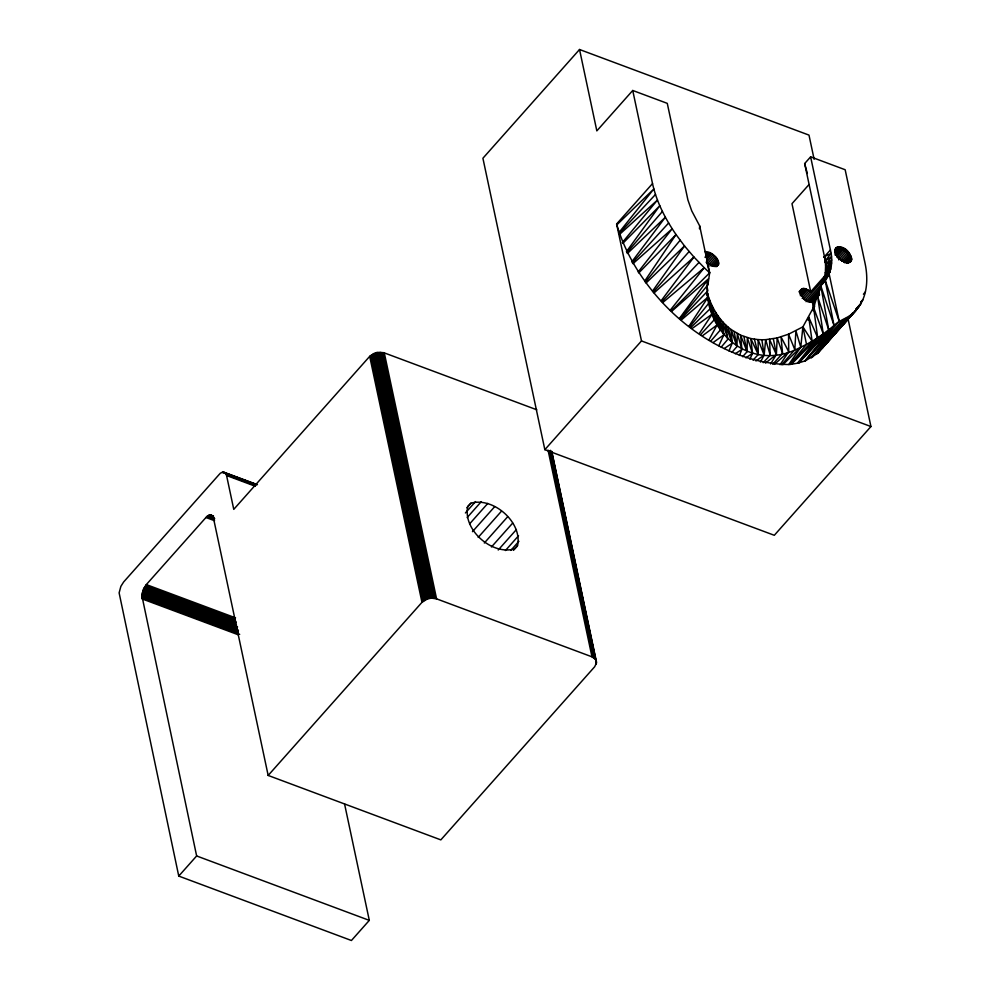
<?xml version="1.0" encoding="UTF-8"?>
<svg xmlns="http://www.w3.org/2000/svg" width="990" height="990" viewBox="0 0 990 990"><rect width="100%" height="100%" fill="white"/><g stroke="black" fill="none" stroke-linecap="round" stroke-linejoin="round"><path stroke-width="1.49" d="M707.33 281.803C702.702 333.42 752.746 373.824 800.762 347.156C812.827 341.612 823.829 334.001 834.05 325.574C840.473 319.028 850.534 317.642 856.263 310.031C867.599 297.309 868.428 278.747 864.951 262.833L845.163 169.736L810.624 156.841L804.66 163.56L824.447 256.658L825.611 265.072L825.375 272.807L823.742 279.724L820.76 285.702L813.57 307.333L802.902 326.861L800.762 347.156L788.733 364.518C711.971 363.54 637.189 295.837 616.621 223.988L652.521 183.583L632.734 90.474L667.272 103.356L687.914 199.98L691.75 210.907L699.695 225.955L709.657 272.844L707.937 284.774L679.982 318.755M813.211 310.749L812.641 301.962C800.44 303.992 794.723 279.898 810.711 291.765L824.72 275.987M596.475 662.978L595.497 659.34L591.983 656.828L436.578 598.851L431.454 598.133L427.395 598.913L421.975 602.328L268.166 775.442L440.835 839.879L594.656 666.765L596.475 662.978L551.739 451.935M838.146 247.005L836.055 247.859C834.929 251.138 839.508 249.121 838.146 247.005C851.672 245.656 857.253 270.443 841.636 260.259L847.205 262.548M344.557 803.929L369.307 920.378L351.425 940.5L178.757 876.076L196.639 855.954L141.83 595.448L143.575 588.951L146.334 584.583L205.945 517.498C207.764 514.33 213.184 513.983 213.518 518.352L268.166 775.442M770.604 363.949L776.383 354.544L777.187 337.936L788.56 334.187L802.902 326.861L812.097 341.228L790.676 364.37L788.733 364.518M781.63 364.79L794.822 349.656L795.898 330.796L800.762 347.156L782.805 364.79M841.636 260.259L837.948 257.598L835.956 253.947L835.015 250.383L836.055 247.859M838.815 246.968L838.654 249.01L834.991 253.254M820.871 288.659L820.76 285.702C830.845 276.631 833.741 262.721 830.412 249.95L810.624 156.841M699.447 228.777L699.695 225.955M760.444 362.08L764.144 355.088L765.666 339.669L777.187 337.936L782.57 353.405L772.745 364.233M835.548 253.155L836.018 250.136M838.085 249.084C844.668 247.426 855.855 260.902 846.017 262.375M839.26 249.047L839.52 247.017M707.009 262.944C726.128 274.23 718.121 251.188 704.694 251.621M840.263 247.129L840.312 249.183M813.013 310.204L813.57 307.333L823.259 333.915L798.051 363.107L790.676 364.37M808.075 320.092L808.768 317.208L817.703 337.726L797.42 363.231M840.572 249.27L841.042 247.327M838.505 258.204L837.986 256.979M841.834 247.587L841.686 249.591M517.498 545.799C522.794 522.547 493.478 496.745 470.918 503.192L467.8 506.36C462.503 529.613 491.82 555.415 514.379 548.967L517.498 545.799L513.451 550.353M841.97 249.728L842.651 247.933M728.999 350.918L732.216 343.183L731.127 329.534C719.297 320.748 711.525 307.407 707.442 293.424M739.406 355.46L741.918 349.421L740.57 335.164L731.127 329.534L736.931 346.574L731.981 352.316M749.9 359.209L752.524 353.381L750.816 338.555L740.57 335.164L747.104 351.685L742.624 356.722M843.468 248.329L843.109 250.222M718.827 345.72L723.801 334.917L722.762 321.899L727.823 339.285L721.265 347.069M835.696 250.742L835.201 249.208M843.406 250.421L844.284 248.787M708.914 339.941L717.069 325.005L715.795 312.555L720.213 330.14L710.783 341.117M839.099 258.798L838.641 257.709M845.089 249.307L844.532 251.076M824.163 345.139L825.697 342.701M798.051 363.107L805.142 360.867L839.186 321.168L829.224 274.279L823.742 279.724L830.14 271.706L824.732 276.383L830.845 268.971L825.375 272.807L831.588 263.093L825.66 269.033L826.316 271.928M805.142 360.867L816.985 353.727L822.616 347.589M689.028 326.106L708.258 296.889L707.33 292.359M825.66 269.033L831.637 259.962L825.611 265.072L826.279 267.944M699.249 333.618L712.157 314.102L708.988 298.374L714.372 319.634L700.623 334.571M780.071 364.728L788.733 351.747L788.56 334.187L794.822 349.656M644.639 281.172L676.034 234.543C665.416 219.062 656.58 202.022 652.521 183.583M825.611 265.072L831.452 256.732L825.202 260.939L826.328 265.258M652.521 291.122L684.498 245.953L676.034 234.543L638.76 272.943M626.435 251.646L659.785 205.722L622.747 243.441M844.829 251.324L845.881 249.888M679.524 318.359L708.531 278.735L671.69 311.305M661.122 300.787L693.953 257.053L684.498 245.953L646.024 283.041M631.818 261.818L665.379 217.218L627.351 253.527M825.969 263.538L825.202 260.939L826.291 264.961L825.202 260.939L831.043 253.391L824.447 256.658L826.143 263.315L824.447 256.658L830.412 249.95M638.129 272.002L672.185 228.777L632.932 263.711M829.224 274.279L822.418 282.843L825.115 280.022L839.186 321.168M618.886 232.662L653.833 188.966L616.832 224.866M670.354 310.068L704.237 267.721L693.953 257.053L654.068 292.929M689.82 326.737L709.125 302.804L707.281 293.919L710.412 308.496L690.847 327.517M622.364 242.513L657.459 200.054L619.48 234.469M804.808 360.979L834.05 325.574L825.115 280.022M789.847 364.456L806.504 344.347L802.902 326.861M645.307 282.113L680.142 240.273M811.169 357.885L843.183 319.56L805.798 360.607M846.648 250.507L845.893 252.116M863.429 294.203L865.421 291.852M626.868 252.574L662.421 211.452M816.985 353.727L852.86 312.815M855.892 309.338L860.929 303.534L855.904 309.127M860.78 302.173L862.773 299.896L860.681 302.111M811.775 357.563L846.896 317.629M653.276 292.038L689.114 251.547M825.375 272.807L831.328 266.1M822.257 348.134L858.763 306.925M814.127 159.279L808.991 135.11L579.534 49.5L482.91 158.251L544.846 449.67L774.304 535.293L870.94 426.542L847.824 317.827M536.815 409.786L384.293 352.886L376.447 352.564L369.703 356.363L233.764 509.355L226.574 475.522C226.24 471.153 220.82 471.5 219 474.668L123.626 581.996L120.867 586.365L119.122 592.874L178.757 876.076M632.734 90.474L596.834 130.878L579.534 49.5M466.884 507.746L470.918 503.192M465.411 512.956L475.522 501.584M467.144 517.572L481.289 501.645M705.672 254.789L707.541 252.685M705.697 254.913L707.689 252.673M704.979 257.289L708.951 252.809M469.644 523.846L487.822 503.378M706.34 257.685L710.313 253.217M706.761 259.442L711.736 253.848M706.192 262.536L713.146 254.702M707.553 263.575L714.508 255.742M709.793 263.637L715.745 256.93M544.846 449.67L641.483 340.931L616.621 223.988M472.465 531.667L494.691 506.657M709.88 266.038L716.834 258.204M711.76 266.248L717.725 259.529M713.419 266.446L718.381 260.853M714.805 266.607L718.777 262.127M715.918 266.656L718.901 263.303M716.76 266.558L718.74 264.318M478.182 537.409L501.423 511.248M484.32 543.015L507.548 516.867M809.003 184.548L791.988 203.692L810.711 291.765M491.448 546.975L512.672 523.104M498.23 550.007L516.421 529.539M505.42 550.527L518.55 535.751M510.84 550.39L518.921 541.295M798.98 291.827L801.652 288.981M834.78 251.695L836.946 249.431L836.983 247.277M799.586 291.963L802.568 288.597M834.78 252.339L837.651 249.109M799.697 292.953L803.682 288.486M799.97 294.216L804.944 288.635M834.954 254.851L840.065 249.096M800.341 295.738L806.305 289.031M836.364 255.197L841.451 249.468M801.764 296.381L807.716 289.662M836.798 256.942L842.898 250.086M802.185 298.349L809.139 290.528M838.258 257.747L844.334 250.916M803.534 299.388L810.488 291.555M838.679 259.838L845.707 251.93M804.944 300.391L825.45 277.311M840.832 260.011L846.982 253.081M806.033 301.665L824.497 280.888M841.933 261.273L848.084 254.343M807.951 301.839L821.292 286.828M843.851 261.422L848.987 255.655M809.634 302.012L819.893 290.454M844.52 262.746L849.618 256.917L851.115 256.385M812.208 302.136L819.386 294.055M847.094 262.87L850.175 259.405L851.709 259.194L850.175 259.405M812.06 302.68L819.237 294.599M813.075 302L818.198 296.233M847.96 262.734L850.014 260.42L851.524 260.358M815.03 299.995L818.111 296.53M812.641 302.841L816.75 298.225M813.26 308.1L814.584 306.615L813.978 300.477L819.609 294.822M821.849 348.641L856.263 310.031L817.963 352.848M817.505 353.306L853.442 312.865M831.736 335.981L834.756 332.628M839.792 327.034L842.812 323.68M847.848 318.087L849.865 315.847M753.068 360.187L758.229 354.519L758.117 339.607L750.816 338.555L758.229 354.519L754.429 339.199M812.332 357.204L850.323 315.402M632.35 262.758L668.634 222.998M798.534 362.983L828.729 329.843L820.76 285.702L834.05 325.574L798.88 362.885M763.203 362.711L770.22 355.101L769.502 339.335L776.383 354.544L765.443 363.12M619.158 233.566L655.479 194.461M661.951 301.665L698.99 262.449M680.588 319.275L707.85 290.85L707.268 287.929M846.178 252.413L847.39 251.163M791.319 364.271L817.703 337.726L813.57 307.333M836.204 249.975L835.696 248.243M671.245 310.91L709.657 272.844L706.514 261.038M836.661 249.567L836.476 247.537M849.544 261.31L851.029 261.323M848.084 251.868L847.143 253.292M839.743 259.355L840.844 259.677M774.39 364.37L788.733 351.747L781.011 336.885L782.57 353.405M681.392 319.943L708.258 296.889L707.244 292.483M662.805 302.519L704.237 267.721L709.657 272.844M847.403 253.626L848.739 252.586M702.43 335.771L717.069 325.005L712.033 305.638L714.372 319.634M692.171 328.494L712.157 314.102L707.355 293.844M713.159 342.515L723.801 334.917L720.262 318.953M755.915 360.954L764.144 355.088L761.879 339.756L758.117 339.607L764.144 355.088M849.333 253.329L848.22 254.566M724.21 348.567L732.216 343.183L728.207 327.195M745.804 357.848L752.524 353.381L747.302 337.677L747.104 351.685L743.886 336.538M735.236 353.739L741.918 349.421L737.327 333.531L736.931 346.574L734.172 331.65M848.442 254.925L849.878 254.096M850.361 254.863L849.098 255.903M849.259 256.262L850.769 255.63M849.816 257.586L851.375 257.128M851.561 257.846L850.039 258.204L845.93 262.833L850.063 258.501M850.088 258.836L851.672 258.538M837.899 249.096L837.54 247.104M850.076 259.949L851.66 259.801M841.797 260.828L842.441 260.778M761.879 339.756L765.666 339.669L770.22 355.101M849.754 260.902L851.313 260.877M842.527 261.224L843.257 261.236M849.16 261.645L850.67 261.707M848.814 261.929L850.249 262.028M843.232 261.57L844.074 261.645M848.319 262.152L849.754 262.288M843.963 261.867L844.891 261.979M847.848 262.313L849.197 262.461M847.254 262.399L848.579 262.573M844.656 262.103L845.683 262.239M846.685 262.424L847.91 262.597M845.373 262.276L846.462 262.437M641.483 340.931L870.94 426.542M223.69 472.143L257.45 484.654M222.96 472.143L256.063 484.494M225.497 473.133L255.717 484.419M222.193 472.329L256.163 485.075M226.314 474.594L255.086 485.335M226.574 475.522L255.346 486.263M210.635 514.973L213.506 516.038M209.905 514.973L212.788 516.05M209.138 515.159L213.456 516.768M208.346 515.505L214.1 517.646M207.541 516.013L214.743 518.698M206.737 516.681L213.927 519.366M205.945 517.498L214.583 520.715M146.334 584.583L235.558 617.859M145.579 585.523L234.791 618.8M144.849 586.575L235.509 620.396M144.181 587.726L236.276 622.079M143.575 588.951L235.669 623.304M143.043 590.226L236.573 625.123M142.597 591.537L237.563 626.967M142.238 592.861L237.204 628.291M141.978 594.173L238.392 630.147M141.83 595.448L238.231 631.422M141.768 596.673L238.182 632.635M141.83 597.812L239.679 634.318M141.991 598.851L238.392 634.825M196.639 855.954L369.307 920.378M839.334 258.402L840.077 259.058M826.093 263.117L824.447 256.658L826.019 262.585L826.167 261.979M836.847 255.47L837.948 257.598M835.164 251.72L836.624 255.742L836.364 254.702M732.216 343.183L725.41 324.646L727.823 339.285M828.729 329.843L817.629 296.715L823.259 333.915M723.801 334.917L717.948 315.835L720.213 330.14M826.341 265.196L825.202 260.939L825.994 263.922M825.202 260.939L826.291 264.788M835.61 253.18L835.956 254.442L835.709 253.787M804.66 163.56L807.333 173.485M826.304 263.55L824.447 256.658L826.316 263.946M826.13 263.043L824.447 256.658L826.266 263.687M835.053 251.027L835.461 252.611M826.217 263.464L824.447 256.658L826.106 262.573M835.015 250.383L835.424 252.004M835.956 253.947L836.228 255.049M707.231 281.865L707.937 284.774M835.065 249.765L835.473 251.534M551.752 451.329L596.5 662.013M551.554 452.603L595.497 659.34M554.895 469.285L556.182 475.324M556.826 478.343L559.065 488.899M559.709 491.919L560.352 494.938M567.728 529.65L569.015 535.689M569.658 538.696L571.898 549.264M580.561 590.003L584.088 606.61M591.463 641.31L592.75 647.349M593.394 650.368L594.99 657.917M595.634 660.924L596.277 663.943M550.564 450.339L594.829 658.573M550.069 451.155L594.012 657.892M549.116 450.574L593.06 657.31M548.039 450.104L591.983 656.828M384.293 352.886L436.578 598.851M383.118 352.514L435.402 598.48M381.855 352.279L434.14 598.245M380.531 352.155L432.816 598.121M379.182 352.168L431.454 598.133M377.809 352.304L430.093 598.269M376.447 352.564L428.72 598.529M375.111 352.947L427.395 598.913M373.836 353.442L426.121 599.408M372.636 354.049L424.92 600.014M371.535 354.742L423.819 600.707M370.557 355.521L422.829 601.487M369.703 356.363L421.975 602.328M707.268 293.968L709.125 302.804M773.338 338.753L776.383 354.544M835.412 248.7L835.758 250.619M808.768 317.208L812.097 341.228M820.76 285.702L821.118 288.684M837.391 256.237L837.441 256.954M819.262 292.879L811.058 302.123L819.262 292.879"/></g></svg>
